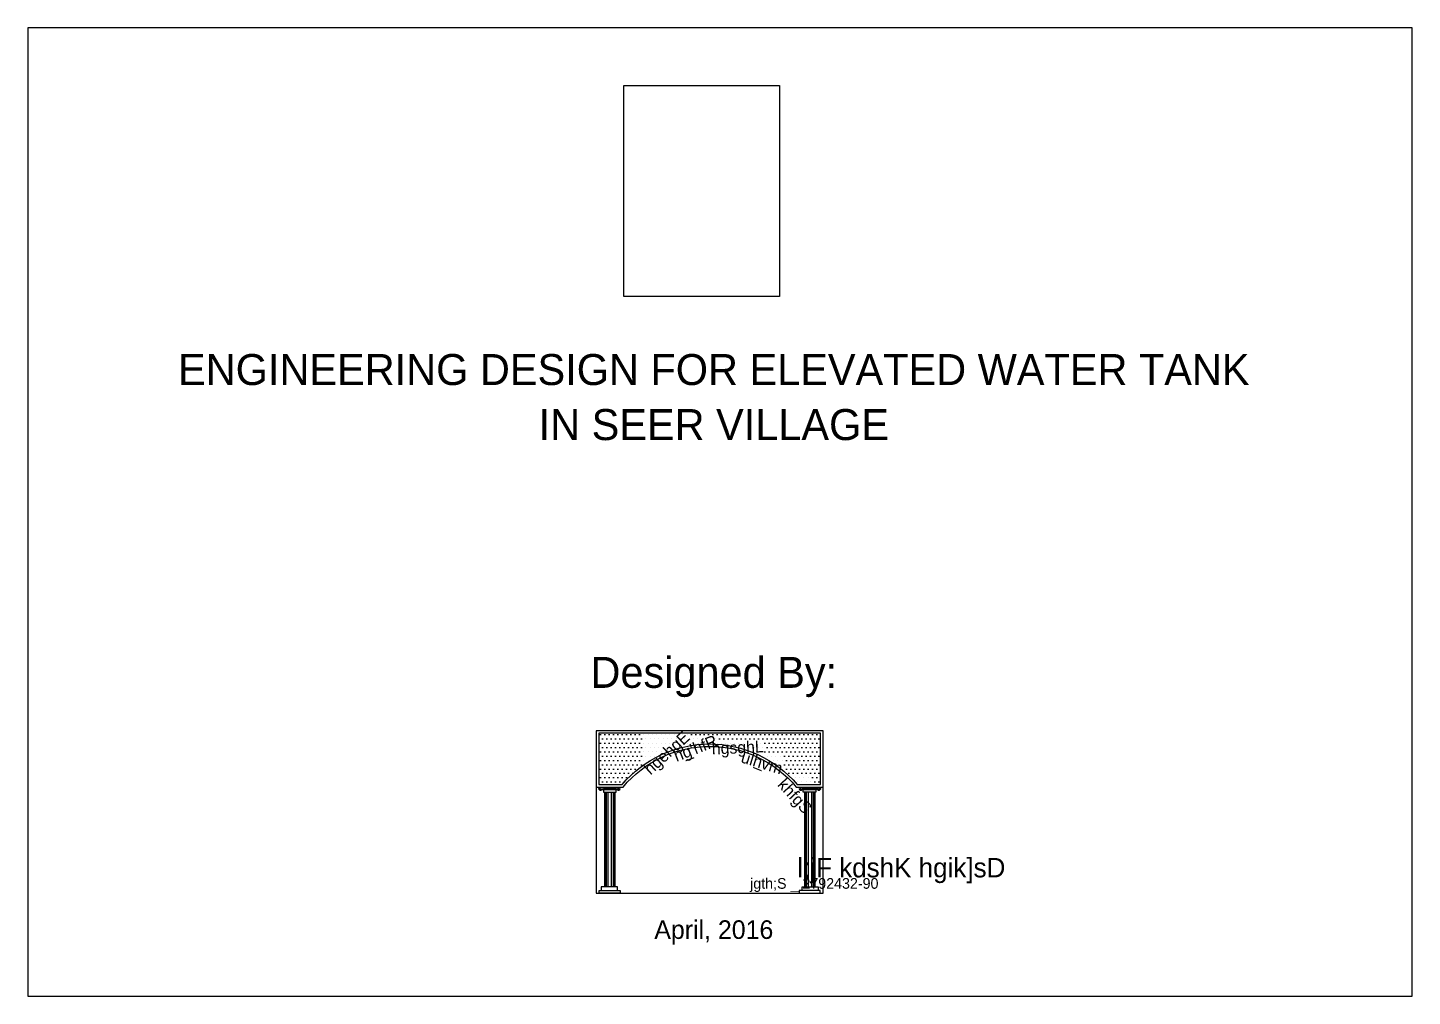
# Model space of a CAD drawing. Extents: x 151242 to 151523, y 158752 to 159354.
# Drawn here: x 151347.7 to 151407.7, y 159241 to 159283 of the extents above; entities that cross this region are included whole.
import ezdxf
from ezdxf.enums import TextEntityAlignment as Align

# ---------------------------------------------------------------- set-up
doc = ezdxf.new("R2010")
doc.units = 0
doc.header["$LTSCALE"] = 3
doc.header["$MEASUREMENT"] = 0
doc.layers.get('0').update_dxf_attribs({"linetype": 'CONTINUOUS'})
doc.layers.add('COVER', color=7, linetype='CONTINUOUS')
doc.layers.add('polyline boundary', color=2, linetype='CONTINUOUS')
for name, color, linetype, lineweight in [('DIMENSION', 7, 'CONTINUOUS', 5), ('FRAME1', 1, 'CONTINUOUS', 40), ('TEXT1', 2, 'CONTINUOUS', 30), ('TEXT2', 7, 'CONTINUOUS', 5)]:
    doc.layers.add(name, color=color, linetype=linetype, lineweight=lineweight)
doc.styles.add('nasek.shx', font='nasek.shx')
picture_1 = doc.add_image_def('image1.jpg', size_in_pixel=(193, 262))

msp = doc.modelspace()

# ---------------------------------------------------------------- hatches: boundary and pattern name
at = {"layer": 'TEXT2', "linetype": 'Continuous', "lineweight": -2}
h = msp.add_hatch(dxfattribs=at)
h.set_pattern_fill('DOTS', color=256, scale=3, style=0)
h.set_pattern_definition([(0, (151389.5171, 159098.0446), (0.09375, 0.1875), [0, -0.1875])])
h.paths.add_polyline_path([(151372.473, 159252.406), (151372.473, 159250.182), (151373.484, 159250.182, -0.463831), (151381.076, 159250.182), (151382.087, 159250.182), (151382.087, 159252.406)])

# ---------------------------------------------------------------- linework, layer by layer
at = {"layer": 'COVER'}
msp.add_lwpolyline([(151407.727, 159241.001), (151407.727, 159283.001), (151347.727, 159283.001), (151347.727, 159241.001)], close=True, dxfattribs=at)
at = {"layer": 'DIMENSION', "lineweight": -2}
msp.add_line((151377.28, 159251.942), (151377.28, 159251.942), dxfattribs=at)
at = {"layer": 'FRAME1', "lineweight": -2}
for p, q in [((151372.598, 159250.033), (151372.528, 159250.038)), ((151373.234, 159249.971), (151372.675, 159249.971)), ((151372.675, 159249.971), (151372.675, 159249.857)), ((151372.675, 159249.857), (151373.234, 159249.857)), ((151372.718, 159249.857), (151372.718, 159245.745)), ((151372.737, 159249.857), (151372.737, 159245.745)), ((151372.756, 159249.857), (151372.756, 159245.745)), ((151372.793, 159249.857), (151372.793, 159245.745)), ((151372.868, 159249.857), (151372.868, 159245.745)), ((151373.018, 159249.857), (151373.018, 159245.745)), ((151373.093, 159249.857), (151373.093, 159245.745)), ((151373.131, 159249.857), (151373.131, 159245.745)), ((151373.149, 159249.857), (151373.149, 159245.745)), ((151373.168, 159249.857), (151373.168, 159245.745)), ((151373.234, 159249.857), (151373.234, 159249.971)), ((151373.272, 159250.033), (151373.342, 159250.038)), ((151381.288, 159250.033), (151381.218, 159250.038)), ((151381.326, 159249.971), (151381.885, 159249.971)), ((151381.326, 159249.857), (151381.326, 159249.971)), ((151381.885, 159249.857), (151381.326, 159249.857)), ((151381.392, 159249.857), (151381.392, 159245.745)), ((151381.411, 159249.857), (151381.411, 159245.745)), ((151381.429, 159249.857), (151381.429, 159245.745)), ((151381.467, 159249.857), (151381.467, 159245.745)), ((151381.542, 159249.857), (151381.542, 159245.745)), ((151381.692, 159249.857), (151381.692, 159245.745)), ((151381.767, 159249.857), (151381.767, 159245.745)), ((151381.804, 159249.857), (151381.804, 159245.745)), ((151381.823, 159249.857), (151381.823, 159245.745)), ((151381.842, 159249.857), (151381.842, 159245.745)), ((151381.885, 159249.971), (151381.885, 159249.857)), ((151381.962, 159250.033), (151382.032, 159250.038))]:
    msp.add_line(p, q, dxfattribs=at)
for points in [[(151382.192, 159252.511), (151372.368, 159252.511), (151372.368, 159245.476), (151382.192, 159245.476)], [(151373.402, 159245.476), (151372.487, 159245.476), (151372.487, 159245.592), (151373.402, 159245.592)], [(151372.573, 159245.592), (151373.279, 159245.592), (151373.279, 159245.745), (151372.573, 159245.745)], [(151381.158, 159245.476), (151382.073, 159245.476), (151382.073, 159245.592), (151381.158, 159245.592)], [(151381.987, 159245.592), (151381.281, 159245.592), (151381.281, 159245.745), (151381.987, 159245.745)]]:
    msp.add_lwpolyline(points, close=True, dxfattribs=at)
for points in [[(151381.027, 159250.077), (151382.192, 159250.077), (151382.192, 159252.511), (151372.368, 159252.511), (151372.368, 159250.077), (151373.533, 159250.077, -0.469902)], [(151381.076, 159250.182), (151382.087, 159250.182), (151382.087, 159252.406), (151372.473, 159252.406), (151372.473, 159250.182), (151373.484, 159250.182, -0.463831)]]:
    msp.add_lwpolyline(points, format="xyb", close=True, dxfattribs=at)
for points in [[(151373.272, 159250.033), (151372.598, 159250.033)], [(151372.598, 159249.971), (151373.267, 159249.971)], [(151381.288, 159250.033), (151381.962, 159250.033)], [(151381.962, 159249.971), (151381.293, 159249.971)]]:
    msp.add_lwpolyline(points, dxfattribs=at)
for centre, radius, start, end in [((151372.542, 159250.011), 0.0735, 117.69941, 326.12399), ((151372.542, 159250.011), 0.0305, 117.69941, 326.12399), ((151373.328, 159250.011), 0.0735, 213.87601, 62.30059), ((151373.328, 159250.011), 0.0305, 213.87601, 62.30059), ((151381.232, 159250.011), 0.0735, 117.69941, 326.12399), ((151381.232, 159250.011), 0.0305, 117.69941, 326.12399), ((151382.018, 159250.011), 0.0735, 213.87601, 62.30059), ((151382.018, 159250.011), 0.0305, 213.87601, 62.30059)]:
    msp.add_arc(centre, radius, start, end, dxfattribs=at)

# ---------------------------------------------------------------- texts
at = {"layer": 'FRAME1', "lineweight": -2, "style": 'nasek.shx'}
for s, rotation, p in [('hgehgE', 42.25987, (151374.715, 159250.578)), ("hg'hfR ", 21.43524, (151375.844, 159251.162)), ('hgsghL', 2.49827, (151377.385, 159251.485)), ('ulhvm', 342.93687, (151378.598, 159251.154)), ('_', 20.28702, (151376.2, 159251.33)), ('_', 338.04154, (151379.219, 159251.039)), ('khfgS', 312.83807, (151380.189, 159250.152))]:
    msp.add_text(s, height=0.512, rotation=rotation, dxfattribs=at).set_placement(p)
at = {"layer": 'polyline boundary', "color": 7, "linetype": 'Continuous'}
for s, height, p in [('ENGINEERING DESIGN FOR ELEVATED WATER TANK', 1.34389, (151377.459, 159268.178)), ('IN SEER VILLAGE', 1.34389, (151377.459, 159265.792)), ('Designed By:', 1.34389, (151377.459, 159254.881)), ('April, 2016', 0.80633, (151377.459, 159243.793))]:
    msp.add_text(s, height=height, dxfattribs=at).set_placement(p, align=Align.MIDDLE)
at = {"layer": 'TEXT1', "lineweight": -2, "style": 'nasek.shx'}
for s, height, p in [('l;jF kdshK hgik]sD', 0.84263, (151381.076, 159246.159)), ('jgth;S _ 2792432-90', 0.46179, (151379.032, 159245.665))]:
    msp.add_text(s, height=height, dxfattribs=at).set_placement(p)

# ---------------------------------------------------------------- pictures from other files: only their frames are drawn
image = msp.add_image(picture_1, insert=(151373.558, 159271.338), size_in_units=(6.748, 9.161))
image.dxf.flags = 7

doc.saveas('drawing.dxf')
